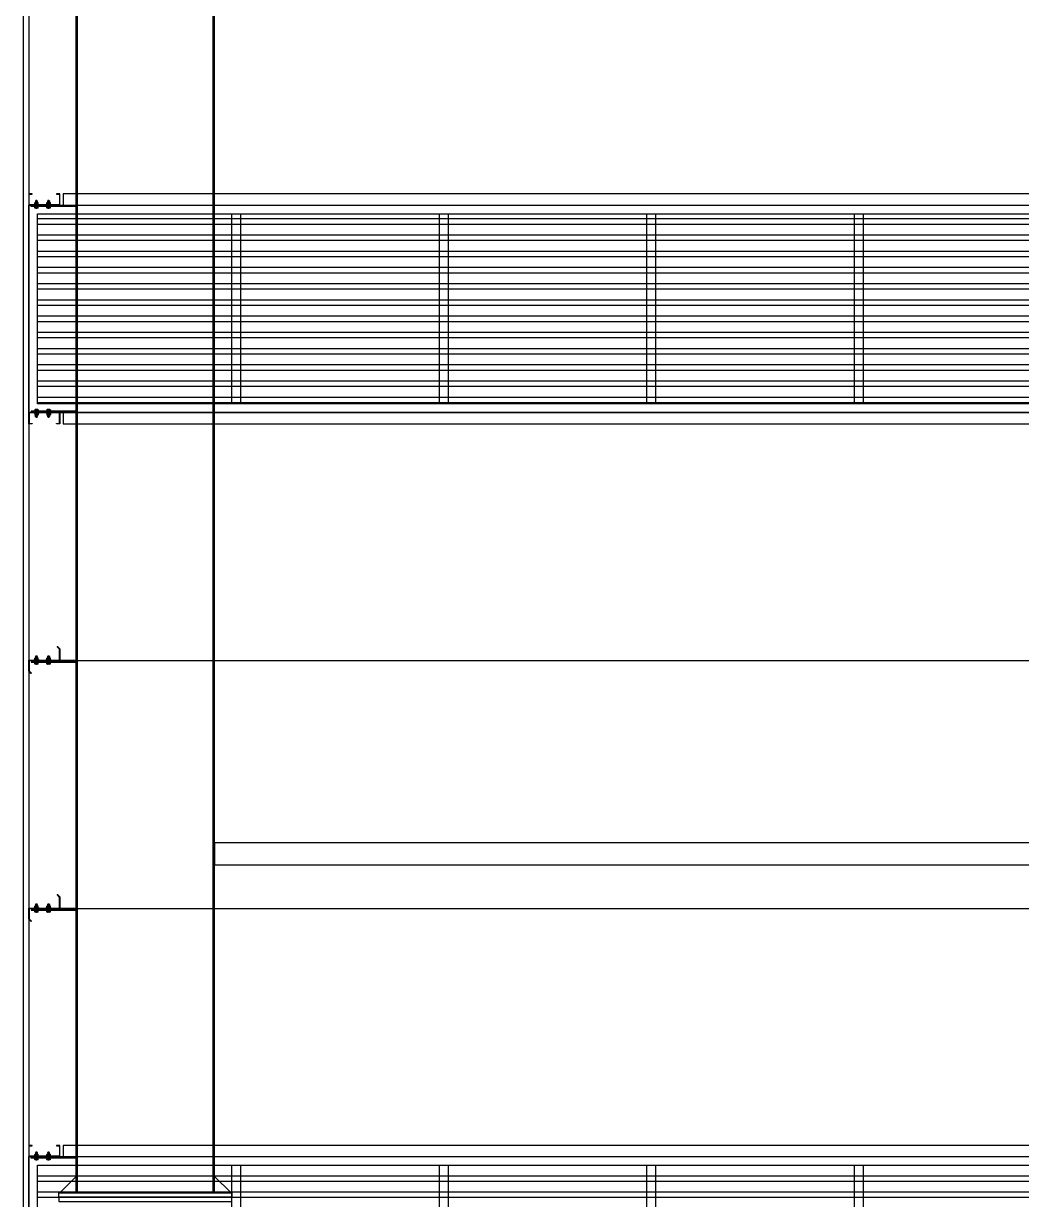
# Model space of a CAD drawing. Header units: inches. Extents: x 315041 to 662841, y -45540 to -35018.
# Drawn here: x 334525.6 to 334583.4, y -38412.7 to -38344.7 of the extents above; entities that cross this region are included whole.
import ezdxf

# ---------------------------------------------------------------- set-up
doc = ezdxf.new("R2010")
doc.units = ezdxf.units.IN
doc.header["$MEASUREMENT"] = 0
doc.linetypes.add('CENTER2', pattern=[28.575, 19.05, -3.175, 3.175, -3.175])
for name, color, linetype in [('1', 1, 'Continuous'), ('2', 2, 'Continuous'), ('251', 251, 'Continuous'), ('3', 3, 'Continuous'), ('4', 4, 'Continuous'), ('5', 5, 'Continuous'), ('6', 6, 'Continuous'), ('8', 8, 'Continuous'), ('9', 9, 'Continuous')]:
    doc.layers.add(name, color=color, linetype=linetype)

# ---------------------------------------------------------------- blocks, each defined once
blk = doc.blocks.new('A$C6A7930B6')
at = {"layer": '2'}
h = blk.add_hatch(dxfattribs=at)
h.set_pattern_fill('ANSI31', color=256, scale=0.125, angle=-90, style=0)
h.set_pattern_definition([(315, (3303.04439, 11524.56439), (0.011048543456, 0.011048543456), [])])
h.paths.add_polyline_path([(1.5, 1.185), (1.5, 0.619), (0.016, 0.619), (0.016, 0.124), (0.129, 0.011), (0.118, 0), (0, 0.118), (0, 0.635), (1.484, 0.635), (1.484, 1.179), (1.371, 1.292), (1.382, 1.303)])
at = {"layer": '251'}
h = blk.add_hatch(color=256, dxfattribs=at)
h.paths.add_polyline_path([(0.314, 0.668), (0.31, 0.668, 0.192582), (0.332, 0.676, 0.192582), (0.353, 0.668)])
h.paths.add_polyline_path([(0.397, 0.668, 0.192582), (0.418, 0.676, 0.192582), (0.44, 0.668)])
h = blk.add_hatch(color=256, dxfattribs=at)
h.paths.add_polyline_path([(0.898, 0.668), (0.893, 0.668, 0.192582), (0.915, 0.676, 0.192582), (0.937, 0.668)])
h.paths.add_polyline_path([(0.98, 0.668, 0.192582), (1.002, 0.676, 0.192582), (1.023, 0.668)])
h = blk.add_hatch(color=256, dxfattribs=at)
h.paths.add_polyline_path([(0.314, 0.455), (0.31, 0.455, 0.192582), (0.332, 0.464, 0.192582), (0.353, 0.455)])
h.paths.add_polyline_path([(0.397, 0.455, 0.192582), (0.418, 0.464, 0.192582), (0.44, 0.455)])
h = blk.add_hatch(color=256, dxfattribs=at)
h.paths.add_polyline_path([(0.898, 0.455), (0.893, 0.455, 0.192582), (0.915, 0.464, 0.192582), (0.937, 0.455)])
h.paths.add_polyline_path([(0.98, 0.455, 0.192582), (1.002, 0.464, 0.192582), (1.023, 0.455)])
at = {"layer": '9', "linetype": 'Continuous'}
h = blk.add_hatch(dxfattribs=at)
h.set_pattern_fill('ANSI31', color=250, scale=0.25, angle=-90, style=0)
h.set_pattern_definition([(315, (3302.900187, 11527.014995), (0.02209708691, 0.02209708691), [])])
h.paths.add_polyline_path([(2.292, 0.552), (2.292, 0.619), (0.125, 0.619), (0.125, 0.552)])
at = {"layer": '2'}
blk.add_lwpolyline([(1.5, 1.185), (1.5, 0.619), (0.016, 0.619), (0.016, 0.124), (0.129, 0.011), (0.118, 0), (0, 0.118), (0, 0.635), (1.484, 0.635), (1.484, 1.179), (1.371, 1.292), (1.382, 1.303)], close=True, dxfattribs=at)
at = {"layer": '5', "linetype": 'CENTER2', "ltscale": 0.2}
for p, q in [((0.375, 0.436), (0.375, 0.859)), ((0.958, 0.436), (0.958, 0.859))]:
    blk.add_line(p, q, dxfattribs=at)
at = {"layer": '6'}
blk.add_lwpolyline([(2.292, 0.552), (2.292, 0.619), (0.125, 0.619), (0.125, 0.552), (2.292, 0.552)], dxfattribs=at)
at = {"layer": '8'}
for p, q in [((0.288, 0.676), (0.288, 0.739)), ((0.44, 0.748), (0.31, 0.748)), ((0.436, 0.668), (0.314, 0.668)), ((0.335, 0.832), (0.325, 0.824)), ((0.325, 0.824), (0.335, 0.817)), ((0.335, 0.772), (0.325, 0.764)), ((0.325, 0.764), (0.325, 0.748)), ((0.325, 0.635), (0.325, 0.552)), ((0.332, 0.676), (0.332, 0.739)), ((0.332, 0.676), (0.332, 0.739)), ((0.415, 0.837), (0.335, 0.837)), ((0.335, 0.832), (0.335, 0.837)), ((0.335, 0.832), (0.375, 0.835)), ((0.35, 0.759), (0.415, 0.765)), ((0.425, 0.759), (0.35, 0.759)), ((0.375, 0.837), (0.375, 0.835)), ((0.375, 0.835), (0.375, 0.837)), ((0.415, 0.837), (0.42, 0.83)), ((0.42, 0.83), (0.415, 0.825)), ((0.415, 0.78), (0.425, 0.774)), ((0.425, 0.774), (0.415, 0.765)), ((0.415, 0.765), (0.425, 0.759)), ((0.418, 0.676), (0.418, 0.739)), ((0.425, 0.759), (0.425, 0.748)), ((0.425, 0.635), (0.425, 0.552)), ((0.462, 0.676), (0.462, 0.739)), ((0.872, 0.676), (0.872, 0.739)), ((1.023, 0.748), (0.893, 0.748)), ((1.019, 0.668), (0.898, 0.668)), ((0.918, 0.832), (0.908, 0.824)), ((0.908, 0.824), (0.918, 0.817)), ((0.918, 0.772), (0.908, 0.764)), ((0.908, 0.764), (0.908, 0.748)), ((0.908, 0.635), (0.908, 0.552)), ((0.915, 0.676), (0.915, 0.739)), ((0.915, 0.676), (0.915, 0.739)), ((0.998, 0.837), (0.918, 0.837)), ((0.918, 0.832), (0.918, 0.837)), ((0.918, 0.832), (0.958, 0.835)), ((0.933, 0.759), (0.998, 0.765)), ((1.008, 0.759), (0.933, 0.759)), ((0.958, 0.837), (0.958, 0.835)), ((0.958, 0.835), (0.958, 0.837)), ((0.998, 0.837), (1.003, 0.83)), ((1.003, 0.83), (0.998, 0.825)), ((0.998, 0.78), (1.008, 0.774)), ((1.008, 0.774), (0.998, 0.765)), ((0.998, 0.765), (1.008, 0.759)), ((1.002, 0.676), (1.002, 0.739)), ((1.008, 0.759), (1.008, 0.748)), ((1.008, 0.635), (1.008, 0.552)), ((1.045, 0.676), (1.045, 0.739)), ((0.288, 0.464), (0.288, 0.526)), ((0.44, 0.535), (0.31, 0.535)), ((0.436, 0.552), (0.314, 0.552)), ((0.436, 0.455), (0.314, 0.455)), ((0.332, 0.464), (0.332, 0.526)), ((0.332, 0.464), (0.332, 0.526)), ((0.418, 0.464), (0.418, 0.526)), ((0.462, 0.464), (0.462, 0.526)), ((0.872, 0.464), (0.872, 0.526)), ((1.023, 0.535), (0.893, 0.535)), ((1.019, 0.552), (0.898, 0.552)), ((1.019, 0.455), (0.898, 0.455)), ((0.915, 0.464), (0.915, 0.526)), ((0.915, 0.464), (0.915, 0.526)), ((1.002, 0.464), (1.002, 0.526)), ((1.045, 0.464), (1.045, 0.526))]:
    blk.add_line(p, q, dxfattribs=at)
for points in [[(0.275, 0.65), (0.275, 0.668), (0.475, 0.668), (0.475, 0.65)], [(0.335, 0.817), (0.325, 0.809), (0.335, 0.802), (0.415, 0.81), (0.425, 0.819), (0.415, 0.825)], [(0.335, 0.802), (0.325, 0.794), (0.335, 0.787), (0.415, 0.795), (0.425, 0.804), (0.415, 0.81)], [(0.335, 0.787), (0.325, 0.779), (0.335, 0.772), (0.415, 0.78), (0.425, 0.789), (0.415, 0.795)], [(0.859, 0.65), (0.859, 0.668), (1.058, 0.668), (1.058, 0.65)], [(0.918, 0.817), (0.908, 0.809), (0.918, 0.802), (0.998, 0.81), (1.008, 0.819), (0.998, 0.825)], [(0.918, 0.802), (0.908, 0.794), (0.918, 0.787), (0.998, 0.795), (1.008, 0.804), (0.998, 0.81)], [(0.918, 0.787), (0.908, 0.779), (0.918, 0.772), (0.998, 0.78), (1.008, 0.789), (0.998, 0.795)], [(0.275, 0.535), (0.275, 0.552), (0.475, 0.552), (0.475, 0.535)], [(0.859, 0.535), (0.859, 0.552), (1.058, 0.552), (1.058, 0.535)]]:
    blk.add_lwpolyline(points, close=True, dxfattribs=at)
for centre, start, end in [((0.31, 0.716), 46.3972, 133.6028), ((0.31, 0.699), 226.3972, 313.6028), ((0.353, 0.716), 90, 133.6028), ((0.353, 0.699), 226.3972, 270), ((0.397, 0.716), 46.3972, 90), ((0.397, 0.699), 270, 313.6028), ((0.44, 0.716), 46.3972, 133.6028), ((0.44, 0.699), 226.3972, 313.6028), ((0.893, 0.716), 46.3972, 133.6028), ((0.893, 0.699), 226.3972, 313.6028), ((0.937, 0.716), 90, 133.6028), ((0.937, 0.699), 226.3972, 270), ((0.98, 0.716), 46.3972, 90), ((0.98, 0.699), 270, 313.6028), ((1.023, 0.716), 46.3972, 133.6028), ((1.023, 0.699), 226.3972, 313.6028), ((0.31, 0.503), 46.3972, 133.6028), ((0.31, 0.486), 226.3972, 313.6028), ((0.353, 0.503), 90, 133.6028), ((0.353, 0.486), 226.3972, 270), ((0.397, 0.503), 46.3972, 90), ((0.397, 0.486), 270, 313.6028), ((0.44, 0.503), 46.3972, 133.6028), ((0.44, 0.486), 226.3972, 313.6028), ((0.893, 0.503), 46.3972, 133.6028), ((0.893, 0.486), 226.3972, 313.6028), ((0.937, 0.503), 90, 133.6028), ((0.937, 0.486), 226.3972, 270), ((0.98, 0.503), 46.3972, 90), ((0.98, 0.486), 270, 313.6028), ((1.023, 0.503), 46.3972, 133.6028), ((1.023, 0.486), 226.3972, 313.6028)]:
    blk.add_arc(centre, 0.0314, start, end, dxfattribs=at)
blk = doc.blocks.new('*U148')
at = {"layer": '251'}
h = blk.add_hatch(color=256, dxfattribs=at)
h.paths.add_polyline_path([(-0.053, -0.04), (-0.053, -0.043, -0.192582), (-0.048, -0.029, -0.192582), (-0.053, -0.014)])
h.paths.add_polyline_path([(-0.053, 0.014, -0.192582), (-0.048, 0.029, -0.192582), (-0.053, 0.043)])
h = blk.add_hatch(color=256, dxfattribs=at)
h.paths.add_polyline_path([(0.067, -0.04), (0.067, -0.043, -0.192582), (0.073, -0.029, -0.192582), (0.067, -0.014)])
h.paths.add_polyline_path([(0.067, 0.014, -0.192582), (0.073, 0.029, -0.192582), (0.067, 0.043)])
at = {"layer": '5', "linetype": 'CENTER2', "ltscale": 0.2}
blk.add_line((-0.077, 0), (0.206, 0), dxfattribs=at)
at = {"layer": '8'}
for p, q in [((-0.053, 0.04), (-0.053, -0.04)), ((-0.048, 0.058), (-0.006, 0.058)), ((-0.048, 0.029), (-0.006, 0.029)), ((0, 0.043), (0, -0.043)), ((0.056, 0.033), (0, 0.033)), ((0.056, -0.066), (0.056, 0.066)), ((0.056, 0.066), (0.067, 0.066)), ((0.067, -0.066), (0.067, 0.066)), ((0.067, 0.04), (0.067, -0.04)), ((0.073, 0.058), (0.115, 0.058)), ((0.073, 0.029), (0.115, 0.029)), ((0.12, 0.043), (0.12, -0.043)), ((0.128, 0.033), (0.12, 0.033)), ((0.132, 0.027), (0.128, 0.033)), ((0.128, 0.033), (0.128, -0.017)), ((0.128, -0.017), (0.132, 0.027)), ((0.138, 0.033), (0.132, 0.027)), ((0.142, 0.027), (0.138, 0.033)), ((0.175, 0.03), (0.172, 0.027)), ((0.18, 0.027), (0.175, 0.03)), ((0.177, -0.027), (0.178, 0)), ((0.18, 0), (0.178, 0)), ((0.178, 0), (0.18, 0)), ((0.18, 0.027), (0.18, -0.027)), ((-0.048, -0.029), (-0.006, -0.029)), ((-0.048, -0.029), (-0.006, -0.029)), ((-0.048, -0.058), (-0.006, -0.058)), ((0.056, -0.033), (0, -0.033)), ((0.056, -0.066), (0.067, -0.066)), ((0.073, -0.029), (0.115, -0.029)), ((0.073, -0.029), (0.115, -0.029)), ((0.073, -0.058), (0.115, -0.058)), ((0.131, -0.033), (0.12, -0.033)), ((0.137, -0.027), (0.131, -0.033)), ((0.171, -0.033), (0.167, -0.027)), ((0.177, -0.027), (0.171, -0.033)), ((0.177, -0.027), (0.18, -0.027))]:
    blk.add_line(p, q, dxfattribs=at)
for points in [[(0.147, -0.027), (0.141, -0.033), (0.137, -0.027), (0.142, 0.027), (0.148, 0.033), (0.152, 0.027)], [(0.157, -0.027), (0.151, -0.033), (0.147, -0.027), (0.152, 0.027), (0.158, 0.033), (0.162, 0.027)], [(0.167, -0.027), (0.161, -0.033), (0.157, -0.027), (0.162, 0.027), (0.168, 0.033), (0.172, 0.027)]]:
    blk.add_lwpolyline(points, close=True, dxfattribs=at)
for centre, start, end in [((-0.032, 0.043), 136.3972, 223.6028), ((-0.032, 0.014), 136.3972, 180), ((-0.021, 0.043), 316.3972, 43.6028), ((-0.021, 0.014), 0, 43.6028), ((0.088, 0.043), 136.3972, 223.6028), ((0.088, 0.014), 136.3972, 180), ((0.099, 0.043), 316.3972, 43.6028), ((0.099, 0.014), 0, 43.6028), ((-0.032, -0.014), 180, 223.6028), ((-0.032, -0.043), 136.3972, 223.6028), ((-0.021, -0.014), 316.3972, 0), ((-0.021, -0.043), 316.3972, 43.6028), ((0.088, -0.014), 180, 223.6028), ((0.088, -0.043), 136.3972, 223.6028), ((0.099, -0.014), 316.3972, 0), ((0.099, -0.043), 316.3972, 43.6028)]:
    blk.add_arc(centre, 0.0209, start, end, dxfattribs=at)
blk = doc.blocks.new('*U149')
at = {"layer": '251'}
h = blk.add_hatch(color=256, dxfattribs=at)
h.paths.add_polyline_path([(-0.053, -0.04), (-0.053, -0.043, -0.192582), (-0.048, -0.029, -0.192582), (-0.053, -0.014)])
h.paths.add_polyline_path([(-0.053, 0.014, -0.192582), (-0.048, 0.029, -0.192582), (-0.053, 0.043)])
h = blk.add_hatch(color=256, dxfattribs=at)
h.paths.add_polyline_path([(0.067, -0.04), (0.067, -0.043, -0.192582), (0.073, -0.029, -0.192582), (0.067, -0.014)])
h.paths.add_polyline_path([(0.067, 0.014, -0.192582), (0.073, 0.029, -0.192582), (0.067, 0.043)])
at = {"layer": '5', "linetype": 'CENTER2', "ltscale": 0.2}
blk.add_line((-0.077, 0), (0.206, 0), dxfattribs=at)
at = {"layer": '8'}
for p, q in [((-0.053, 0.04), (-0.053, -0.04)), ((-0.048, 0.058), (-0.006, 0.058)), ((-0.048, 0.029), (-0.006, 0.029)), ((0, 0.043), (0, -0.043)), ((0.056, 0.033), (0, 0.033)), ((0.056, -0.066), (0.056, 0.066)), ((0.056, 0.066), (0.067, 0.066)), ((0.067, -0.066), (0.067, 0.066)), ((0.067, 0.04), (0.067, -0.04)), ((0.073, 0.058), (0.115, 0.058)), ((0.073, 0.029), (0.115, 0.029)), ((0.12, 0.043), (0.12, -0.043)), ((0.128, 0.033), (0.12, 0.033)), ((0.132, 0.027), (0.128, 0.033)), ((0.128, 0.033), (0.128, -0.017)), ((0.128, -0.017), (0.132, 0.027)), ((0.138, 0.033), (0.132, 0.027)), ((0.142, 0.027), (0.138, 0.033)), ((0.175, 0.03), (0.172, 0.027)), ((0.18, 0.027), (0.175, 0.03)), ((0.177, -0.027), (0.178, 0)), ((0.18, 0), (0.178, 0)), ((0.178, 0), (0.18, 0)), ((0.18, 0.027), (0.18, -0.027)), ((-0.048, -0.029), (-0.006, -0.029)), ((-0.048, -0.029), (-0.006, -0.029)), ((-0.048, -0.058), (-0.006, -0.058)), ((0.056, -0.033), (0, -0.033)), ((0.056, -0.066), (0.067, -0.066)), ((0.073, -0.029), (0.115, -0.029)), ((0.073, -0.029), (0.115, -0.029)), ((0.073, -0.058), (0.115, -0.058)), ((0.131, -0.033), (0.12, -0.033)), ((0.137, -0.027), (0.131, -0.033)), ((0.171, -0.033), (0.167, -0.027)), ((0.177, -0.027), (0.171, -0.033)), ((0.177, -0.027), (0.18, -0.027))]:
    blk.add_line(p, q, dxfattribs=at)
for points in [[(0.147, -0.027), (0.141, -0.033), (0.137, -0.027), (0.142, 0.027), (0.148, 0.033), (0.152, 0.027)], [(0.157, -0.027), (0.151, -0.033), (0.147, -0.027), (0.152, 0.027), (0.158, 0.033), (0.162, 0.027)], [(0.167, -0.027), (0.161, -0.033), (0.157, -0.027), (0.162, 0.027), (0.168, 0.033), (0.172, 0.027)]]:
    blk.add_lwpolyline(points, close=True, dxfattribs=at)
for centre, start, end in [((-0.032, 0.043), 136.3972, 223.6028), ((-0.032, 0.014), 136.3972, 180), ((-0.021, 0.043), 316.3972, 43.6028), ((-0.021, 0.014), 0, 43.6028), ((0.088, 0.043), 136.3972, 223.6028), ((0.088, 0.014), 136.3972, 180), ((0.099, 0.043), 316.3972, 43.6028), ((0.099, 0.014), 0, 43.6028), ((-0.032, -0.014), 180, 223.6028), ((-0.032, -0.043), 136.3972, 223.6028), ((-0.021, -0.014), 316.3972, 0), ((-0.021, -0.043), 316.3972, 43.6028), ((0.088, -0.014), 180, 223.6028), ((0.088, -0.043), 136.3972, 223.6028), ((0.099, -0.014), 316.3972, 0), ((0.099, -0.043), 316.3972, 43.6028)]:
    blk.add_arc(centre, 0.0209, start, end, dxfattribs=at)
blk = doc.blocks.new('A$C174458B3')
at = {"layer": '2'}
blk.add_lwpolyline([(1.333, 0.017), (1.483, 0.017), (1.483, 0.525), (0.017, 0.525), (0.017, 0.017), (0.167, 0.017), (0.167, 0), (0, 0), (0, 0.542), (1.5, 0.542), (1.5, 0), (1.333, 0), (1.333, 0.017)], dxfattribs=at)
at = {"layer": '5'}
blk.add_lwpolyline([(2.292, 0.542), (2.292, 0.608), (0.125, 0.608), (0.125, 0.542), (2.292, 0.542)], dxfattribs=at)
at = {"layer": '251', "color": 147, "xscale": 1.5, "yscale": 1.5, "zscale": 1.5, "rotation": 270}
for name, p in [('*U149', (0.375, 0.608)), ('*U148', (0.958, 0.608))]:
    blk.add_blockref(name, p, dxfattribs=at)
blk = doc.blocks.new('224')
at = {"true_color": 0xc0a22a}
h = blk.add_hatch(dxfattribs=at)
h.set_pattern_fill('ANSI32', color=42, scale=2.5, angle=135, style=0)
h.set_pattern_definition([(180, (8862.3461, -1674.7128), (-2e-16, -0.9375), []), (180, (8862.0336, -1674.4003), (-2e-16, -0.9375), [])])
h.paths.add_polyline_path([(333447.453, -39016.55), (333711.453, -39016.55), (333711.453, -39027.55), (333447.453, -39027.55)])
at = {"color": 42, "true_color": 0xc0a22a}
for points in [[(333446.953, -39016.05), (333711.953, -39016.05), (333711.953, -39028.05), (333446.953, -39028.05)], [(333447.453, -39016.55), (333711.453, -39016.55), (333711.453, -39027.55), (333447.453, -39027.55)], [(333459.2, -39016.55), (333459.2, -39027.55), (333458.7, -39027.55), (333458.7, -39016.55)], [(333471.2, -39016.55), (333471.2, -39027.55), (333470.7, -39027.55), (333470.7, -39016.55)], [(333483.2, -39016.55), (333483.2, -39027.55), (333482.7, -39027.55), (333482.7, -39016.55)], [(333495.2, -39016.55), (333495.2, -39027.55), (333494.7, -39027.55), (333494.7, -39016.55)]]:
    blk.add_lwpolyline(points, close=True, dxfattribs=at)
at = {"layer": '1'}
for p, q in [((333448.853, -39016.05), (333710.053, -39016.05)), ((333448.853, -39028.05), (333710.053, -39028.05))]:
    blk.add_line(p, q, dxfattribs=at)
at = {"layer": '4'}
blk.add_lwpolyline([(333448.953, -39016.05), (333709.953, -39016.05)], dxfattribs=at)

msp = doc.modelspace()

# ---------------------------------------------------------------- linework, layer by layer
at = {"color": 8}
msp.add_lwpolyline([(334525.6419, -38300.1758), (334790.9427, -38300.1758), (334790.9427, -38561.1758), (334525.6419, -38561.1758)], close=True, dxfattribs=at)
at = {"layer": '1', "color": 9}
for p, q in [((334527.8419, -38355.1749), (334789.0427, -38355.1749)), ((334527.8419, -38367.1749), (334789.0427, -38367.1749)), ((334527.8419, -38410.1749), (334789.0427, -38410.1749))]:
    msp.add_line(p, q, dxfattribs=at)
at = {"layer": '2', "color": 9}
for p, q in [((334527.9419, -38381.5083), (334788.9427, -38381.5083)), ((334527.9419, -38395.8416), (334788.9427, -38395.8416))]:
    msp.add_line(p, q, dxfattribs=at)
at = {"layer": '3', "color": 9}
msp.add_lwpolyline([(334525.9419, -38561.1758), (334525.6419, -38561.1758), (334525.6419, -38300.1758), (334525.9419, -38300.1758)], close=True, dxfattribs=at)
at = {"layer": '4', "color": 9}
for p, q in [((334527.9419, -38367.1749), (334527.9419, -38367.8249)), ((334527.9419, -38409.5249), (334527.9419, -38410.1749))]:
    msp.add_line(p, q, dxfattribs=at)
msp.add_lwpolyline([(334527.9419, -38354.5249), (334527.9419, -38355.1749), (334788.9427, -38355.1749), (334788.9427, -38354.5249)], close=True, dxfattribs=at)
for points in [[(334788.9427, -38367.1749), (334527.9419, -38367.1749)], [(334527.9419, -38367.8249), (334788.9427, -38367.8249)], [(334788.9427, -38409.5249), (334527.9419, -38409.5249)], [(334527.9419, -38410.1749), (334788.9427, -38410.1749)]]:
    msp.add_lwpolyline(points, dxfattribs=at)
at = {"layer": '8', "color": 9}
for p, q in [((334536.6119, -38412.2758), (334536.6119, -38329.6564)), ((334528.7719, -38412.2758), (334528.7719, -38330.5644)), ((334536.6919, -38412.2758), (334536.6919, -38333.2564)), ((334528.6919, -38412.2758), (334528.6919, -38334.0731)), ((334528.6919, -38411.3258), (334527.7419, -38412.2758)), ((334536.6919, -38411.3258), (334537.6419, -38412.2758))]:
    msp.add_line(p, q, dxfattribs=at)
for points in [[(334536.6919, -38393.3108), (334592.1423, -38393.3108), (334592.1423, -38392.0408), (334536.6919, -38392.0408)], [(334527.6919, -38412.2758), (334537.6919, -38412.2758), (334537.6919, -38412.5258), (334527.6919, -38412.5258)], [(334527.6919, -38412.7758), (334537.6919, -38412.7758), (334537.6919, -38412.5258), (334527.6919, -38412.5258)]]:
    msp.add_lwpolyline(points, close=True, dxfattribs=at)

# ---------------------------------------------------------------- block references
at = {"color": 9}
for p in [(1078.9893, 660.8751), (1078.9893, 605.8751)]:
    msp.add_blockref('224', p, dxfattribs=at)
at = {"layer": '2', "color": 9, "xscale": -1.19999999999709, "yscale": 1.199999999999818, "zscale": 1.2, "rotation": 180}
for p in [(334525.9419, -38354.5249), (334525.9419, -38409.5249)]:
    msp.add_blockref('A$C174458B3', p, dxfattribs=at)
at = {"layer": '2', "color": 9, "xscale": 1.19999999999709, "yscale": 1.199999999999818, "zscale": 1.2}
for name, p in [('A$C174458B3', (334525.9419, -38367.8249)), ('A$C6A7930B6', (334525.9419, -38382.2507)), ('A$C6A7930B6', (334525.9419, -38396.584))]:
    msp.add_blockref(name, p, dxfattribs=at)

doc.saveas('drawing.dxf')
